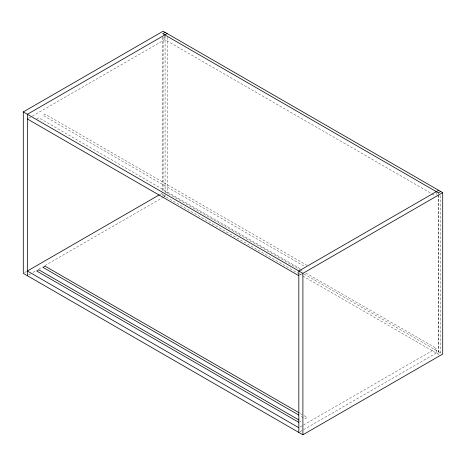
<?xml version="1.0" encoding="UTF-8"?>
<svg xmlns="http://www.w3.org/2000/svg" width="466" height="466" viewBox="0 0 466 466"><rect width="100%" height="100%" fill="white"/><g stroke="black" fill="none" stroke-linecap="round" stroke-linejoin="round"><path stroke-width="0.35" stroke-dasharray="2.33 1.75" d="M28.636 118.265L31.77 116.453M32.399 116.092L164.847 39.622L431.254 193.431M36.697 118.993L38.794 117.781L300.29 268.754M24.558 272.633L27.08 271.177M159.826 194.538L161.842 193.373M162.75 193.681L162.75 195.132L165.081 193.786M28.636 274.987L30.529 273.892M33.028 272.453L36.197 270.624M38.678 269.191L42.493 266.989M44.952 265.562L163.397 197.182M164.026 196.815L165.919 195.726M300.081 274.987L301.962 273.897M299.871 421.736L300.92 421.13M300.081 426.996L436.293 348.352L436.293 353.059M300.081 431.702L438.623 351.714L438.623 193.198M302.772 275.977L438.39 354.271L440.72 352.925L440.72 195.138M431.883 193.798L435.034 195.615M307.21 265.486L45.086 114.147L42.989 115.358L304.484 266.331M164.847 191.637L299.626 269.447M300.255 269.814L303.407 271.631M305.923 273.088L436.293 348.352M304.158 274.084L442.118 353.735M162.75 195.132L298.368 273.431M298.683 273.612L302.457 275.79M300.279 413.493L303.43 415.317M304.059 415.678L307.21 417.495L305.113 418.707L300.075 415.8M438.39 192.842L438.39 194.299M438.39 195.027L438.39 354.271M436.293 192.307L436.293 194.998M167.178 37.204L167.178 193.547M165.081 35.998L165.081 192.336M164.847 36.261L164.847 39.622M164.847 194.998L164.847 196.343M163.1 37.035L163.1 191.916M162.75 37.344L162.75 192.953"/><path stroke-width="0.7" d="M23.3 111.927L163.1 31.216L442.7 192.644L442.7 354.073L302.9 434.784L23.3 273.356L23.3 111.927L302.9 273.356L442.7 192.644M165.081 32.358L162.75 33.703L438.39 192.842L440.72 191.497M167.178 33.569L27.378 114.287L27.378 275.709M159.197 194.899L27.378 271.002L298.822 427.718M438.623 190.291L298.822 271.002L298.822 432.431M27.378 118.993L298.822 275.709M299.021 412.765L45.086 266.162L42.989 267.373L298.811 415.072M299.026 420.035L38.794 269.791L36.697 271.002L298.822 422.342M302.9 273.356L302.9 434.784"/></g></svg>
